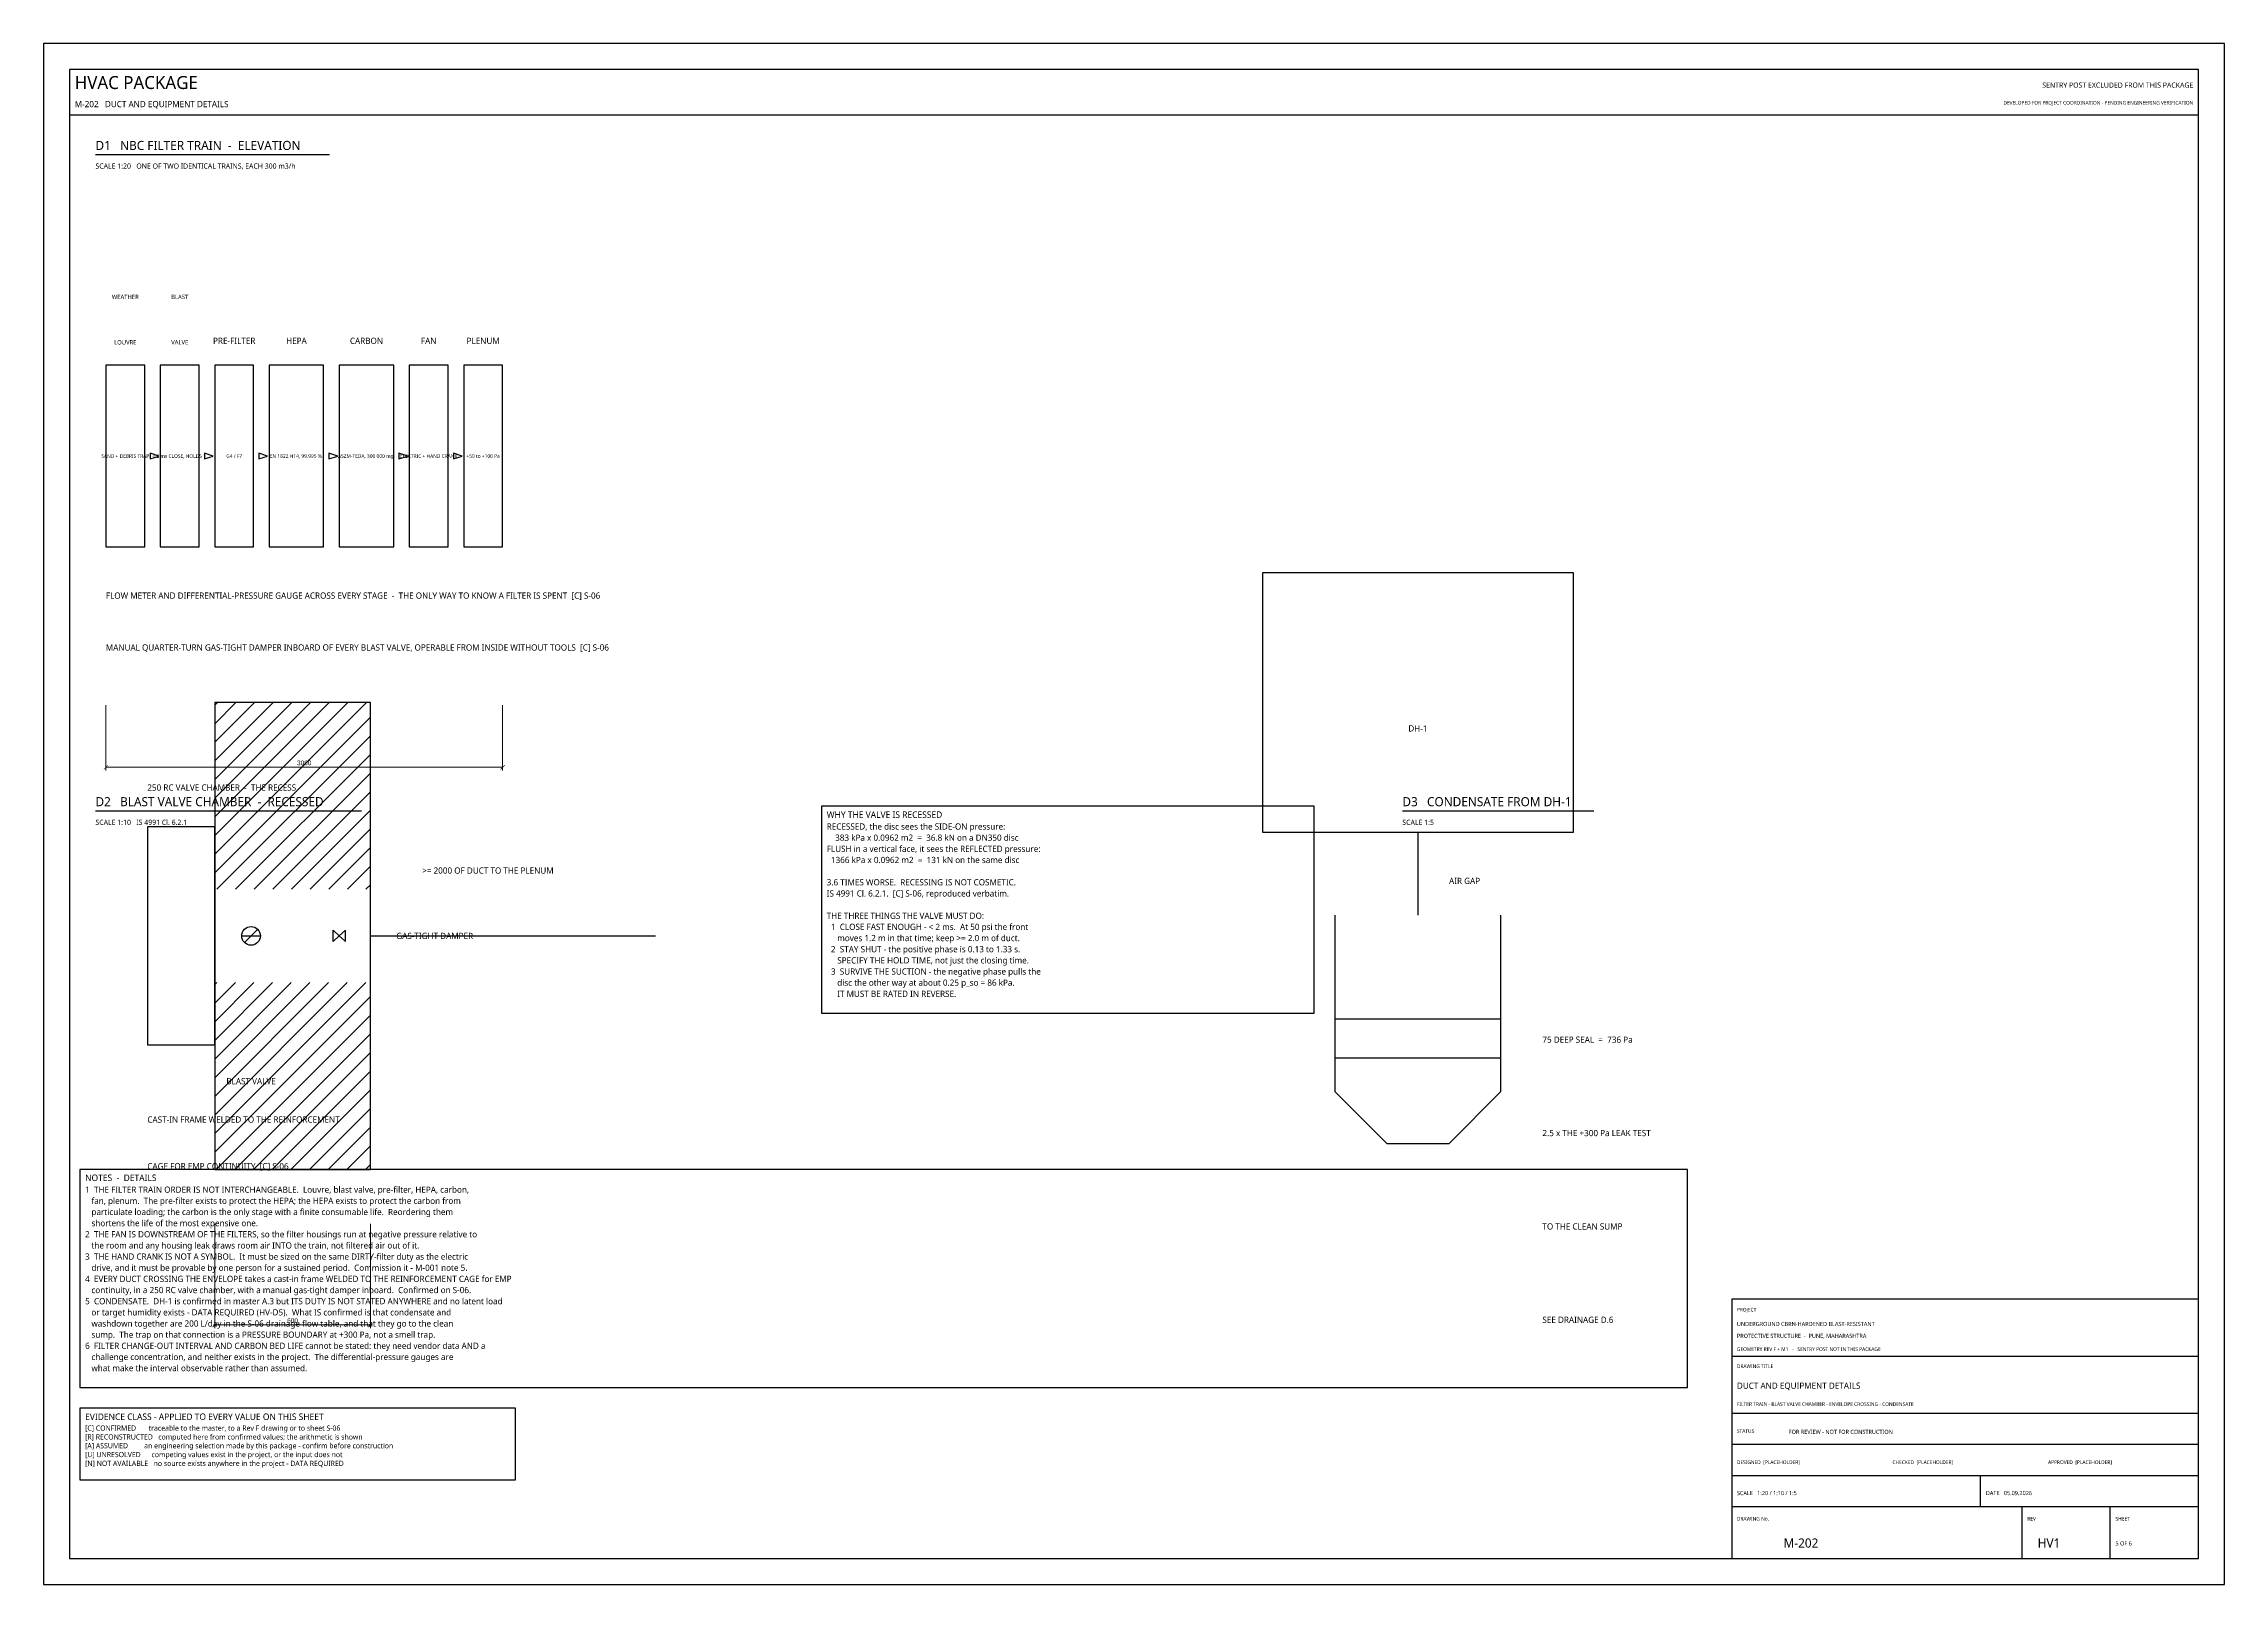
# Model space of a CAD drawing. Header units: millimetres. Extents: x 0 to 841, y 0 to 594.
import ezdxf
from ezdxf.enums import TextEntityAlignment as Align

# ---------------------------------------------------------------- set-up
doc = ezdxf.new("R2010")
doc.units = ezdxf.units.MM
for name, color, linetype in [('M-AIRFLOW', 1, 'Continuous'), ('M-DAMPER', 6, 'Continuous'), ('M-DUCT-FRESH', 4, 'Continuous'), ('M-EQUIP', 2, 'Continuous'), ('M-FLAG', 1, 'Continuous'), ('M-STRUCT', 7, 'Continuous'), ('M-TEXT', 7, 'Continuous'), ('M-TITLE', 7, 'Continuous'), ('M-WATERPROOF', 30, 'Continuous'), ('P-DRAIN-WASTE', 3, 'Continuous'), ('S-DIM', 4, 'Continuous'), ('S-HATCH', 8, 'Continuous'), ('S-NOTE', 7, 'Continuous'), ('S-TEXT', 7, 'Continuous'), ('S-TITLE', 7, 'Continuous')]:
    doc.layers.add(name, color=color, linetype=linetype)
doc.styles.add('OpenSans', font='OpenSans-Regular.ttf')
doc.dimstyles.new('SC-DIM', dxfattribs={"dimtxt": 1.8, "dimasz": 1.6, "dimexe": 1.2, "dimexo": 1, "dimgap": 0.8, "dimtad": 1, "dimdec": 0, "dimblk": 'ARCHTICK', "dimcen": 2.5, "dimclrd": 4, "dimclre": 4, "dimclrt": 4, "dimazin": 3, "dimtfac": 1, "dimtmove": 0, "dimatfit": 3, "dimlwd": 13, "dimlwe": 13})

# ---------------------------------------------------------------- blocks, each defined once
blk = doc.blocks.new('_ARCHTICK')
at = {"color": 0, "linetype": 'BYBLOCK', "const_width": 0.15}
blk.add_lwpolyline([(-0.5, -0.5), (0.5, 0.5)], dxfattribs=at)
blk = doc.blocks.new('BVALVE')
at = {"layer": 'M-DAMPER'}
for p, q in [((-3, 0), (3, 0)), ((-2.1, -2.1), (2.1, 2.1))]:
    blk.add_line(p, q, dxfattribs=at)
blk.add_circle((0, 0), 3, dxfattribs=at)
blk = doc.blocks.new('VALVE')
at = {"layer": 'M-DAMPER'}
for points in [[(-2, -1.8), (-2, 1.8), (0, 0)], [(2, -1.8), (2, 1.8), (0, 0)]]:
    blk.add_lwpolyline(points, close=True, dxfattribs=at)

msp = doc.modelspace()

# ---------------------------------------------------------------- hatches: boundary and pattern name
at = {"layer": 'S-HATCH'}
h = msp.add_hatch(dxfattribs=at)
h.set_pattern_fill('ANSI31', scale=1.6)
h.paths.add_polyline_path([(66, 160), (126, 160), (126, 340), (66, 340)])
h.paths.add_polyline_path([(66, 232), (126, 232), (126, 268), (66, 268)], flags=16)

# ---------------------------------------------------------------- linework, layer by layer
at = {"layer": 'M-AIRFLOW'}
for points in [[(44.4, 435), (41.04, 436.08), (41.04, 433.92)], [(65.4, 435), (62.04, 436.08), (62.04, 433.92)], [(86.4, 435), (83.04, 436.08), (83.04, 433.92)], [(113.4, 435), (110.04, 436.08), (110.04, 433.92)], [(140.4, 435), (137.04, 436.08), (137.04, 433.92)], [(161.4, 435), (158.04, 436.08), (158.04, 433.92)]]:
    msp.add_lwpolyline(points, close=True, dxfattribs=at)
at = {"layer": 'M-DAMPER'}
msp.add_lwpolyline([(40, 208), (66, 208), (66, 292), (40, 292)], close=True, dxfattribs=at)
at = {"layer": 'M-DUCT-FRESH'}
msp.add_line((126, 250), (236, 250), dxfattribs=at)
at = {"layer": 'M-EQUIP'}
for points in [[(24, 400), (39, 400), (39, 470), (24, 470)], [(45, 400), (60, 400), (60, 470), (45, 470)], [(66, 400), (81, 400), (81, 470), (66, 470)], [(87, 400), (108, 400), (108, 470), (87, 470)], [(114, 400), (135, 400), (135, 470), (114, 470)], [(141, 400), (156, 400), (156, 470), (141, 470)], [(162, 400), (177, 400), (177, 470), (162, 470)], [(470, 290), (590, 290), (590, 390), (470, 390)]]:
    msp.add_lwpolyline(points, close=True, dxfattribs=at)
at = {"layer": 'M-STRUCT'}
msp.add_lwpolyline([(66, 160), (126, 160), (126, 340), (66, 340)], close=True, dxfattribs=at)
at = {"layer": 'M-TITLE'}
for p, q in [((10, 566.5), (831, 566.5)), ((651, 88), (831, 88)), ((651, 66), (831, 66)), ((651, 54), (831, 54)), ((651, 42), (831, 42)), ((747, 30), (747, 42)), ((651, 30), (831, 30)), ((763, 10), (763, 30)), ((797, 10), (797, 30))]:
    msp.add_line(p, q, dxfattribs=at)
msp.add_lwpolyline([(651, 10), (831, 10), (831, 110), (651, 110)], close=True, dxfattribs=at)
at = {"layer": 'M-WATERPROOF'}
for p, q in [((498, 218), (562, 218)), ((498, 203), (562, 203))]:
    msp.add_line(p, q, dxfattribs=at)
at = {"layer": 'P-DRAIN-WASTE'}
msp.add_line((530, 290), (530, 258), dxfattribs=at)
msp.add_lwpolyline([(498, 258), (498, 190), (518, 170), (542, 170), (562, 190), (562, 258)], dxfattribs=at)
at = {"layer": 'S-TITLE'}
for p, q in [((20, 551.2), (110.201, 551.2)), ((20, 298.2), (122.646, 298.2)), ((524, 298.2), (597.838, 298.2))]:
    msp.add_line(p, q, dxfattribs=at)
for points in [[(0, 0), (841, 0), (841, 594), (0, 594)], [(10, 10), (831, 10), (831, 584), (10, 584)], [(300, 220.175), (490, 220.175), (490, 300), (300, 300)], [(14, 75.875), (634, 75.875), (634, 160), (14, 160)], [(14, 40.25), (182, 40.25), (182, 67.875), (14, 67.875)]]:
    msp.add_lwpolyline(points, close=True, dxfattribs=at)

# ---------------------------------------------------------------- block references
at = {"xscale": 1.2, "yscale": 1.2}
for name, p in [('BVALVE', (80, 250)), ('VALVE', (114, 250))]:
    msp.add_blockref(name, p, dxfattribs=at)

# ---------------------------------------------------------------- texts
at = {"layer": 'M-DAMPER', "style": 'OpenSans'}
msp.add_text('250 RC VALVE CHAMBER  -  THE RECESS', height=2.4, dxfattribs=at).set_placement((40, 306))
msp.add_text('GAS-TIGHT DAMPER', height=2.4, dxfattribs=at).set_placement((136, 250), align=Align.MIDDLE_LEFT)
msp.add_text('BLAST VALVE', height=2.4, dxfattribs=at).set_placement((80, 194), align=Align.MIDDLE_CENTER)
at = {"layer": 'M-DUCT-FRESH', "style": 'OpenSans'}
msp.add_text('>= 2000 OF DUCT TO THE PLENUM', height=2.4, dxfattribs=at).set_placement((146, 274))
at = {"layer": 'M-EQUIP', "style": 'OpenSans'}
msp.add_text('DH-1', height=2.4, dxfattribs=at).set_placement((530, 330), align=Align.MIDDLE_CENTER)
at = {"layer": 'M-FLAG', "style": 'OpenSans'}
for s, height, p in [('DEVELOPED FOR PROJECT COORDINATION - PENDING ENGINEERING VERIFICATION', 1.4, (829, 570.5)), ('SENTRY POST EXCLUDED FROM THIS PACKAGE', 2, (829, 577))]:
    msp.add_text(s, height=height, dxfattribs=at).set_placement(p, align=Align.RIGHT)
for s, height, p in [('FLOW METER AND DIFFERENTIAL-PRESSURE GAUGE ACROSS EVERY STAGE  -  THE ONLY WAY TO KNOW A FILTER IS SPENT  [C] S-06', 2.4, (24, 380)), ('MANUAL QUARTER-TURN GAS-TIGHT DAMPER INBOARD OF EVERY BLAST VALVE, OPERABLE FROM INSIDE WITHOUT TOOLS  [C] S-06', 2.4, (24, 360)), ('AIR GAP', 2.4, (542, 270)), ('CAST-IN FRAME WELDED TO THE REINFORCEMENT', 2.4, (40, 178)), ('CAGE FOR EMP CONTINUITY  [C] S-06', 2.4, (40, 160)), ('FOR REVIEW - NOT FOR CONSTRUCTION', 1.6, (673, 58))]:
    msp.add_text(s, height=height, dxfattribs=at).set_placement(p)
at = {"layer": 'M-TEXT', "style": 'OpenSans'}
for s, p in [('SAND + DEBRIS TRAP', (31.5, 435)), ('< 2 ms CLOSE, HOLDS 1.', (52.5, 435)), ('G4 / F7', (73.5, 435)), ('EN 1822 H14, 99.995 % ', (97.5, 435)), ('ASZM-TEDA, 300 000 mg.', (124.5, 435)), ('ELECTRIC + HAND CRANK', (148.5, 435)), ('+50 to +100 Pa', (169.5, 435))]:
    msp.add_text(s, height=1.4, dxfattribs=at).set_placement(p, align=Align.MIDDLE_CENTER)
at = {"layer": 'M-TITLE', "style": 'OpenSans'}
for s, height, p in [('HVAC PACKAGE', 5, (12, 576.5)), ('M-202   DUCT AND EQUIPMENT DETAILS', 2.4, (12, 569.5)), ('PROJECT', 1.4, (653, 105.2)), ('UNDERGROUND CBRN-HARDENED BLAST-RESISTANT', 1.6, (653, 99.6)), ('PROTECTIVE STRUCTURE  -  PUNE, MAHARASHTRA', 1.6, (653, 95)), ('GEOMETRY REV F + M1   -   SENTRY POST NOT IN THIS PACKAGE', 1.4, (653, 90)), ('DRAWING TITLE', 1.4, (653, 83.4)), ('DUCT AND EQUIPMENT DETAILS', 2.4, (653, 75.4)), ('FILTER TRAIN - BLAST VALVE CHAMBER - ENVELOPE CROSSING - CONDENSATE', 1.4, (653, 68.8)), ('STATUS', 1.4, (653, 58.4)), ('DESIGNED  [PLACEHOLDER]', 1.4, (653, 46.4)), ('CHECKED  [PLACEHOLDER]', 1.4, (713, 46.4)), ('APPROVED  [PLACEHOLDER]', 1.4, (773, 46.4)), ('SCALE   1:20 / 1:10 / 1:5', 1.6, (653, 34.4)), ('DATE   05.09.2026', 1.6, (749, 34.4)), ('DRAWING No.', 1.4, (653, 24.6)), ('REV', 1.4, (765, 24.6)), ('SHEET', 1.4, (799, 24.6)), ('M-202', 3.5, (671, 14.2)), ('HV1', 3.5, (769, 14.2)), ('5 OF 6', 1.6, (799, 15))]:
    msp.add_text(s, height=height, dxfattribs=at).set_placement(p)
for s, height, p in [('WEATHER', 1.7, (31.5, 495)), ('BLAST', 1.7, (52.5, 495)), ('LOUVRE', 1.7, (31.5, 477.5)), ('VALVE', 1.7, (52.5, 477.5)), ('PRE-FILTER', 2.4, (73.5, 477.5)), ('HEPA', 2.4, (97.5, 477.5)), ('CARBON', 2.4, (124.5, 477.5)), ('FAN', 2.4, (148.5, 477.5)), ('PLENUM', 2.4, (169.5, 477.5))]:
    msp.add_text(s, height=height, dxfattribs=at).set_placement(p, align=Align.BOTTOM_CENTER)
at = {"layer": 'M-WATERPROOF', "style": 'OpenSans'}
for s, p in [('75 DEEP SEAL  =  736 Pa', (578, 210)), ('2.5 x THE +300 Pa LEAK TEST', (578, 174))]:
    msp.add_text(s, height=2.4, dxfattribs=at).set_placement(p, align=Align.MIDDLE_LEFT)
at = {"layer": 'P-DRAIN-WASTE', "style": 'OpenSans'}
for s, p in [('TO THE CLEAN SUMP', (578, 138)), ('SEE DRAINAGE D.6', (578, 102))]:
    msp.add_text(s, height=2.4, dxfattribs=at).set_placement(p, align=Align.MIDDLE_LEFT)
at = {"layer": 'S-NOTE', "style": 'OpenSans'}
for s, height, p in [('RECESSED, the disc sees the SIDE-ON pressure:', 2.4, (302, 290.975)), ('    383 kPa x 0.0962 m2  =  36.8 kN on a DN350 disc', 2.4, (302, 286.675)), ('FLUSH in a vertical face, it sees the REFLECTED pressure:', 2.4, (302, 282.375)), ('  1366 kPa x 0.0962 m2  =  131 kN on the same disc', 2.4, (302, 278.075)), ('3.6 TIMES WORSE.  RECESSING IS NOT COSMETIC.', 2.4, (302, 269.475)), ('IS 4991 Cl. 6.2.1.  [C] S-06, reproduced verbatim.', 2.4, (302, 265.175)), ('THE THREE THINGS THE VALVE MUST DO:', 2.4, (302, 256.575)), ('  1  CLOSE FAST ENOUGH - < 2 ms.  At 50 psi the front', 2.4, (302, 252.275)), ('  2  STAY SHUT - the positive phase is 0.13 to 1.33 s.', 2.4, (302, 243.675)), ('     moves 1.2 m in that time; keep >= 2.0 m of duct.', 2.4, (302, 247.975)), ('  3  SURVIVE THE SUCTION - the negative phase pulls the', 2.4, (302, 235.075)), ('     SPECIFY THE HOLD TIME, not just the closing time.', 2.4, (302, 239.375)), ('     IT MUST BE RATED IN REVERSE.', 2.4, (302, 226.475)), ('     disc the other way at about 0.25 p_so = 86 kPa.', 2.4, (302, 230.775)), ('1  THE FILTER TRAIN ORDER IS NOT INTERCHANGEABLE.  Louvre, blast valve, pre-filter, HEPA, carbon,', 2.4, (16, 150.975)), ('   fan, plenum.  The pre-filter exists to protect the HEPA; the HEPA exists to protect the carbon from', 2.4, (16, 146.675)), ('   particulate loading; the carbon is the only stage with a finite consumable life.  Reordering them', 2.4, (16, 142.375)), ('2  THE FAN IS DOWNSTREAM OF THE FILTERS, so the filter housings run at negative pressure relative to', 2.4, (16, 133.775)), ('   shortens the life of the most expensive one.', 2.4, (16, 138.075)), ('3  THE HAND CRANK IS NOT A SYMBOL.  It must be sized on the same DIRTY-filter duty as the electric', 2.4, (16, 125.175)), ('   the room and any housing leak draws room air INTO the train, not filtered air out of it.', 2.4, (16, 129.475)), ('4  EVERY DUCT CROSSING THE ENVELOPE takes a cast-in frame WELDED TO THE REINFORCEMENT CAGE for EMP', 2.4, (16, 116.575)), ('   drive, and it must be provable by one person for a sustained period.  Commission it - M-001 note 5.', 2.4, (16, 120.875)), ('5  CONDENSATE.  DH-1 is confirmed in master A.3 but ITS DUTY IS NOT STATED ANYWHERE and no latent load', 2.4, (16, 107.975)), ('   continuity, in a 250 RC valve chamber, with a manual gas-tight damper inboard.  Confirmed on S-06.', 2.4, (16, 112.275)), ('   washdown together are 200 L/day in the S-06 drainage flow table, and that they go to the clean', 2.4, (16, 99.375)), ('   or target humidity exists - DATA REQUIRED (HV-D5).  What IS confirmed is that condensate and', 2.4, (16, 103.675)), ('6  FILTER CHANGE-OUT INTERVAL AND CARBON BED LIFE cannot be stated: they need vendor data AND a', 2.4, (16, 90.775)), ('   sump.  The trap on that connection is a PRESSURE BOUNDARY at +300 Pa, not a smell trap.', 2.4, (16, 95.075)), ('   what make the interval observable rather than assumed.', 2.4, (16, 82.175)), ('   challenge concentration, and neither exists in the project.  The differential-pressure gauges are', 2.4, (16, 86.475)), ('[C] CONFIRMED       traceable to the master, to a Rev F drawing or to sheet S-06', 2, (16, 59.25)), ('[R] RECONSTRUCTED   computed here from confirmed values; the arithmetic is shown', 2, (16, 55.85)), ('[A] ASSUMED         an engineering selection made by this package - confirm before construction', 2, (16, 52.45)), ('[U] UNRESOLVED      competing values exist in the project, or the input does not', 2, (16, 49.05)), ('[N] NOT AVAILABLE   no source exists anywhere in the project - DATA REQUIRED', 2, (16, 45.65))]:
    msp.add_text(s, height=height, dxfattribs=at).set_placement(p)
at = {"layer": 'S-TEXT', "style": 'OpenSans'}
for s, p in [('SCALE 1:20   ONE OF TWO IDENTICAL TRAINS, EACH 300 m3/h', (20, 545.8)), ('SCALE 1:10   IS 4991 Cl. 6.2.1', (20, 292.8)), ('SCALE 1:5', (524, 292.8))]:
    msp.add_text(s, height=2, dxfattribs=at).set_placement(p)
at = {"layer": 'S-TITLE', "style": 'OpenSans'}
for s, height, p in [('D1   NBC FILTER TRAIN  -  ELEVATION', 3.5, (20, 553)), ('D2   BLAST VALVE CHAMBER  -  RECESSED', 3.5, (20, 300)), ('D3   CONDENSATE FROM DH-1', 3.5, (524, 300)), ('WHY THE VALVE IS RECESSED', 2.5, (302, 295.5)), ('NOTES  -  DETAILS', 2.5, (16, 155.5)), ('EVIDENCE CLASS - APPLIED TO EVERY VALUE ON THIS SHEET', 2.5, (16, 63.375))]:
    msp.add_text(s, height=height, dxfattribs=at).set_placement(p)

# ---------------------------------------------------------------- dimensions: what is measured, and where the dimension line sits
at = {"layer": 'S-DIM'}
for base, p1, p2, override in [((24, 315), (24, 340), (177, 340), {"dimlfac": 20}), ((66, 100), (66, 140), (126, 140), {"dimlfac": 10})]:
    msp.add_linear_dim(base=base, p1=p1, p2=p2, dimstyle='SC-DIM', override=override, dxfattribs=at).render()

doc.saveas('drawing.dxf')
